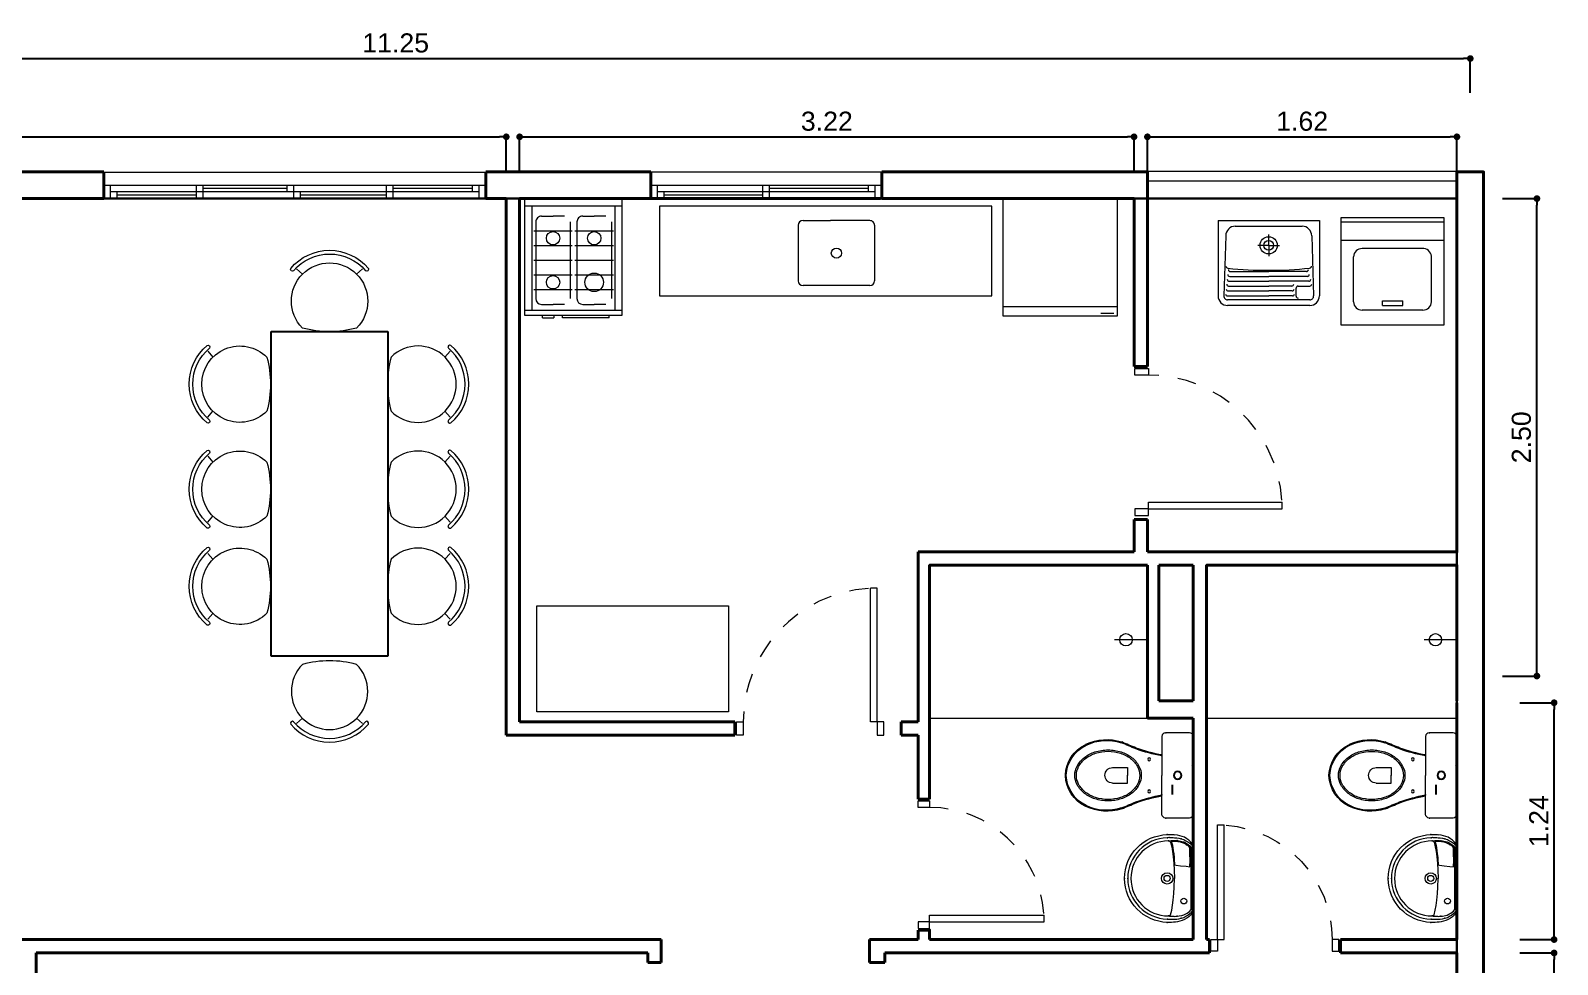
# Model space of a CAD drawing. Header units: millimetres. Extents: x 173 to 410, y -14 to 183.
# Drawn here: x 203.89 to 211.88, y 85.36 to 90.25 of the extents above; entities that cross this region are included whole.
import ezdxf

# ---------------------------------------------------------------- set-up
doc = ezdxf.new("R2010")
doc.units = ezdxf.units.MM
doc.linetypes.add('HIDDEN', pattern=[0.05, 0.025, -0.025])
doc.layers.get('0').update_dxf_attribs({"color": 4})
doc.layers.add('ar-mobiliario', color=7, linetype='Continuous')
doc.layers.add('ar-sanitarios-louças', color=7, linetype='Continuous')
for name, color, linetype, lineweight in [('ARQ Alvenaria', 201, 'Continuous', 40), ('ARQ Anotações', 2, 'Continuous', 5), ('ARQ Caixilharia', 140, 'Continuous', 9), ('ARQ Equipamento', 4, 'Continuous', 18), ('ARQ Projeções', 144, 'HIDDEN', 5), ('ARQ Visto', 152, 'Continuous', 13)]:
    doc.layers.add(name, color=color, linetype=linetype, lineweight=lineweight)
doc.layers.add('ARQ Áreas', color=7, linetype='Continuous', lineweight=30, true_color=0x0ce956, plot=False)
doc.styles.get("Standard").update_dxf_attribs({"font": 'arial.ttf'})
doc.dimstyles.new('Executivo 1-50', dxfattribs={"dimtxt": 0.1, "dimasz": 0.035, "dimexe": 0, "dimexo": 0.0625, "dimgap": 0.03, "dimtad": 1, "dimzin": 0, "dimdsep": 46, "dimtxsty": 'Standard', "dimblk": 'DOT', "dimcen": 0.09, "dimclrd": 8, "dimclre": 8, "dimadec": 0, "dimazin": 0, "dimtfac": 1, "dimtix": 1, "dimtmove": 2, "dimatfit": 3, "dimldrblk": 'DOT', "dimfxl": 0.18, "dimfxlon": 1, "dimtolj": 1, "dimtzin": 0, "dimarcsym": 0})

# ---------------------------------------------------------------- blocks, each defined once
blk = doc.blocks.new('PSR_Tanque 25L', base_point=(23.0058, 28.0131))
at = {"layer": 'ar-sanitarios-louças', "color": 8, "linetype": 'Continuous', "lineweight": 13, "true_color": 0x747474}
for p, q in [((22.871, 28.4079), (23.401, 28.4079)), ((22.871, 28.4079), (22.871, 28.0129)), ((22.961, 28.3779), (23.311, 28.3779)), ((23.1942, 28.4079), (23.2477, 28.4079)), ((23.401, 28.4079), (23.401, 28.0129)), ((22.911, 28.3279), (22.901, 28.0129)), ((23.1358, 28.2779), (23.1358, 28.3341)), ((23.361, 28.3279), (23.371, 28.0129)), ((23.1358, 28.2779), (23.0796, 28.2779)), ((23.1358, 28.2779), (23.192, 28.2779)), ((23.1358, 28.2779), (23.1358, 28.2217)), ((22.9351, 28.1409), (23.1358, 28.1409)), ((23.3334, 28.1409), (23.1358, 28.1409)), ((22.9261, 28.0644), (23.1358, 28.0644)), ((22.9289, 28.0899), (23.1358, 28.0899)), ((22.9316, 28.1154), (23.1358, 28.1154)), ((23.3385, 28.1154), (23.1358, 28.1154)), ((23.3458, 28.0899), (23.1358, 28.0899)), ((23.2568, 28.0644), (23.1358, 28.0644)), ((23.2795, 28.0115), (23.2795, 28.0544)), ((23.2895, 28.0644), (23.3513, 28.0644)), ((22.9206, 28.0134), (23.1358, 28.0134)), ((23.351, 27.9929), (22.921, 27.9929)), ((22.9234, 28.0389), (23.1358, 28.0389)), ((23.2585, 28.0389), (23.1358, 28.0389)), ((23.2602, 28.0134), (23.1358, 28.0134)), ((23.351, 27.9629), (22.921, 27.9629))]:
    blk.add_line(p, q, dxfattribs=at)
for radius in [0.0452, 0.025]:
    blk.add_circle((23.1358, 28.2779), radius, dxfattribs=at)
for centre, radius, start, end in [((22.961, 28.3279), 0.05, 90, 180.00001), ((23.311, 28.3279), 0.05, 0, 90), ((22.9218, 28.1692), 0.01, 180.00001, 270), ((23.0945, 29.4021), 1.2549, 262.08706, 271.89098), ((22.9351, 28.1509), 0.01, 180.00001, 270), ((23.1774, 29.4021), 1.2549, 268.10902, 277.91294), ((23.3334, 28.1509), 0.01, 270, 0), ((23.3501, 28.1692), 0.01, 270, 0), ((22.9261, 28.0744), 0.01, 180.00001, 270), ((22.9289, 28.0999), 0.01, 180.00001, 270), ((22.9316, 28.1254), 0.01, 180.00001, 270), ((23.2568, 28.0744), 0.01, 270, 0), ((23.2895, 28.0544), 0.01, 90, 180.00001), ((23.3385, 28.1254), 0.01, 270, 0), ((23.3458, 28.0999), 0.01, 270, 0), ((23.3513, 28.0744), 0.01, 270, 0), ((22.921, 28.0129), 0.05, 180.00001, 270), ((22.921, 28.0129), 0.02, 178.67178, 270), ((22.9206, 28.0229), 0.01, 180.00001, 270), ((22.9234, 28.0489), 0.01, 180.00001, 270), ((23.2585, 28.0489), 0.01, 270, 0), ((23.2602, 28.0229), 0.01, 270, 0), ((23.2895, 28.0115), 0.01, 180.00001, 270), ((23.351, 28.0129), 0.05, 270, 0), ((23.351, 28.0124), 0.02, 270, 1.32823)]:
    blk.add_arc(centre, radius, start, end, dxfattribs=at)
blk = doc.blocks.new('_DOT')
at = {"color": 0, "linetype": 'ByBlock', "lineweight": -2}
blk.add_line((-0.5, 0), (-1, 0), dxfattribs=at)
at = {"color": 0, "linetype": 'ByBlock', "const_width": 0.5}
blk.add_lwpolyline([(-0.25, 0, 1), (0.25, 0, 1)], format="xyb", close=True, dxfattribs=at)
blk = doc.blocks.new('*D2293')
at = {"layer": 'ARQ Anotações', "color": 8, "lineweight": -2, "transparency": 16777216}
for p, q in [((200.1754, 89.9222), (200.1754, 90.1022)), ((200.2104, 90.1022), (211.3904, 90.1022)), ((211.4254, 89.9222), (211.4254, 90.1022))]:
    blk.add_line(p, q, dxfattribs=at)
at = {"layer": 'Defpoints', "color": 0, "transparency": 16777216}
for p in [(211.4254, 90.1022), (200.1754, 89.2076), (211.4254, 89.2076)]:
    blk.add_point(p, dxfattribs=at)
at = {"layer": 'ARQ Anotações', "color": 8, "lineweight": -2, "transparency": 16777216, "xscale": 0.035, "yscale": 0.035, "zscale": 0.035, "rotation": 180}
blk.add_blockref('_DOT', (200.1754, 90.1022), dxfattribs=at)
at = {"layer": 'ARQ Anotações', "color": 8, "lineweight": -2, "transparency": 16777216, "xscale": 0.035, "yscale": 0.035, "zscale": 0.035}
blk.add_blockref('_DOT', (211.4254, 90.1022), dxfattribs=at)
at = {"layer": 'ARQ Anotações', "color": 0, "transparency": 16777216, "insert": (205.8004, 90.1832), "char_height": 0.1, "attachment_point": 5}
blk.add_mtext('\\A1;11.25', dxfattribs=at)
blk = doc.blocks.new('*D2297')
at = {"layer": 'ARQ Anotações', "color": 8, "lineweight": -2, "transparency": 16777216}
for p, q in [((211.6842, 85.4188), (211.8642, 85.4188)), ((211.8642, 82.5838), (211.8642, 85.3838)), ((211.6842, 82.5488), (211.8642, 82.5488))]:
    blk.add_line(p, q, dxfattribs=at)
at = {"layer": 'Defpoints', "color": 0, "transparency": 16777216}
for p in [(211.3554, 85.4188), (211.8642, 85.4188), (211.3554, 82.5488)]:
    blk.add_point(p, dxfattribs=at)
at = {"layer": 'ARQ Anotações', "color": 8, "lineweight": -2, "transparency": 16777216, "xscale": 0.035, "yscale": 0.035, "zscale": 0.035}
for p, rotation in [((211.8642, 85.4188), 90), ((211.8642, 82.5488), 270)]:
    blk.add_blockref('_DOT', p, dxfattribs=dict(at, rotation=rotation))
at = {"layer": 'ARQ Anotações', "color": 0, "transparency": 16777216, "insert": (211.7832, 83.9838), "char_height": 0.1, "attachment_point": 5, "rotation": 90}
blk.add_mtext('\\A1;2.87', dxfattribs=at)
blk = doc.blocks.new('*D2298')
at = {"layer": 'ARQ Anotações', "color": 8, "lineweight": -2, "transparency": 16777216}
for p, q in [((211.6842, 86.7288), (211.8642, 86.7288)), ((211.8642, 85.5238), (211.8642, 86.6938)), ((211.6842, 85.4888), (211.8642, 85.4888))]:
    blk.add_line(p, q, dxfattribs=at)
at = {"layer": 'Defpoints', "color": 0, "transparency": 16777216}
for p in [(211.3554, 86.7288), (211.8642, 86.7288), (211.3554, 85.4888)]:
    blk.add_point(p, dxfattribs=at)
at = {"layer": 'ARQ Anotações', "color": 8, "lineweight": -2, "transparency": 16777216, "xscale": 0.035, "yscale": 0.035, "zscale": 0.035}
for p, rotation in [((211.8642, 86.7288), 90), ((211.8642, 85.4888), 270)]:
    blk.add_blockref('_DOT', p, dxfattribs=dict(at, rotation=rotation))
at = {"layer": 'ARQ Anotações', "color": 0, "transparency": 16777216, "insert": (211.784, 86.1088), "char_height": 0.1, "attachment_point": 5, "rotation": 90}
blk.add_mtext('\\A1;1.24', dxfattribs=at)
blk = doc.blocks.new('*D2299')
at = {"layer": 'ARQ Anotações', "color": 8, "lineweight": -2, "transparency": 16777216}
for p, q in [((211.5942, 89.3688), (211.7742, 89.3688)), ((211.7742, 86.9038), (211.7742, 89.3338)), ((211.5942, 86.8688), (211.7742, 86.8688))]:
    blk.add_line(p, q, dxfattribs=at)
at = {"layer": 'Defpoints', "color": 0, "transparency": 16777216}
for p in [(211.3554, 89.3688), (211.7742, 89.3688), (211.3554, 86.8688)]:
    blk.add_point(p, dxfattribs=at)
at = {"layer": 'ARQ Anotações', "color": 8, "lineweight": -2, "transparency": 16777216, "xscale": 0.035, "yscale": 0.035, "zscale": 0.035}
for p, rotation in [((211.7742, 89.3688), 90), ((211.7742, 86.8688), 270)]:
    blk.add_blockref('_DOT', p, dxfattribs=dict(at, rotation=rotation))
at = {"layer": 'ARQ Anotações', "color": 0, "transparency": 16777216, "insert": (211.6932, 88.1188), "char_height": 0.1, "attachment_point": 5, "rotation": 90}
blk.add_mtext('\\A1;2.50', dxfattribs=at)
blk = doc.blocks.new('*D2302')
at = {"layer": 'ARQ Anotações', "color": 8, "lineweight": -2, "transparency": 16777216}
for p, q in [((200.2454, 89.5123), (200.2454, 89.6923)), ((200.2804, 89.6923), (206.3442, 89.6923)), ((206.3792, 89.5123), (206.3792, 89.6923))]:
    blk.add_line(p, q, dxfattribs=at)
at = {"layer": 'Defpoints', "color": 0, "transparency": 16777216}
for p in [(206.3792, 89.6923), (200.2454, 89.3688), (206.3792, 89.3688)]:
    blk.add_point(p, dxfattribs=at)
at = {"layer": 'ARQ Anotações', "color": 8, "lineweight": -2, "transparency": 16777216, "xscale": 0.035, "yscale": 0.035, "zscale": 0.035, "rotation": 180}
blk.add_blockref('_DOT', (200.2454, 89.6923), dxfattribs=at)
at = {"layer": 'ARQ Anotações', "color": 8, "lineweight": -2, "transparency": 16777216, "xscale": 0.035, "yscale": 0.035, "zscale": 0.035}
blk.add_blockref('_DOT', (206.3792, 89.6923), dxfattribs=at)
at = {"layer": 'ARQ Anotações', "color": 0, "transparency": 16777216, "insert": (203.3123, 89.7734), "char_height": 0.1, "attachment_point": 5}
blk.add_mtext('\\A1;6.13', dxfattribs=at)
blk = doc.blocks.new('*D2303')
at = {"layer": 'ARQ Anotações', "color": 8, "lineweight": -2, "transparency": 16777216}
for p, q in [((206.4492, 89.5123), (206.4492, 89.6923)), ((206.4842, 89.6923), (209.6304, 89.6923)), ((209.6654, 89.5123), (209.6654, 89.6923))]:
    blk.add_line(p, q, dxfattribs=at)
at = {"layer": 'Defpoints', "color": 0, "transparency": 16777216}
for p in [(209.6654, 89.6923), (206.4492, 89.3688), (209.6654, 89.3688)]:
    blk.add_point(p, dxfattribs=at)
at = {"layer": 'ARQ Anotações', "color": 8, "lineweight": -2, "transparency": 16777216, "xscale": 0.035, "yscale": 0.035, "zscale": 0.035, "rotation": 180}
blk.add_blockref('_DOT', (206.4492, 89.6923), dxfattribs=at)
at = {"layer": 'ARQ Anotações', "color": 8, "lineweight": -2, "transparency": 16777216, "xscale": 0.035, "yscale": 0.035, "zscale": 0.035}
blk.add_blockref('_DOT', (209.6654, 89.6923), dxfattribs=at)
at = {"layer": 'ARQ Anotações', "color": 0, "transparency": 16777216, "insert": (208.0573, 89.7734), "char_height": 0.1, "attachment_point": 5}
blk.add_mtext('\\A1;3.22', dxfattribs=at)
blk = doc.blocks.new('*D2304')
at = {"layer": 'ARQ Anotações', "color": 8, "lineweight": -2, "transparency": 16777216}
for p, q in [((209.7354, 89.5123), (209.7354, 89.6923)), ((209.7704, 89.6923), (211.3204, 89.6923)), ((211.3554, 89.5123), (211.3554, 89.6923))]:
    blk.add_line(p, q, dxfattribs=at)
at = {"layer": 'Defpoints', "color": 0, "transparency": 16777216}
for p in [(211.3554, 89.6923), (209.7354, 89.3688), (211.3554, 89.3688)]:
    blk.add_point(p, dxfattribs=at)
at = {"layer": 'ARQ Anotações', "color": 8, "lineweight": -2, "transparency": 16777216, "xscale": 0.035, "yscale": 0.035, "zscale": 0.035, "rotation": 180}
blk.add_blockref('_DOT', (209.7354, 89.6923), dxfattribs=at)
at = {"layer": 'ARQ Anotações', "color": 8, "lineweight": -2, "transparency": 16777216, "xscale": 0.035, "yscale": 0.035, "zscale": 0.035}
blk.add_blockref('_DOT', (211.3554, 89.6923), dxfattribs=at)
at = {"layer": 'ARQ Anotações', "color": 0, "transparency": 16777216, "insert": (210.5454, 89.7734), "char_height": 0.1, "attachment_point": 5}
blk.add_mtext('\\A1;1.62', dxfattribs=at)
blk = doc.blocks.new('Janela de correr')
for p, q in [((0.605, 0), (-0.605, 0)), ((-0.605, 0), (-0.605, -0.07)), ((-0.57, -0.07), (-0.57, 0)), ((-0.535, -0.035), (-0.535, 0)), ((-0.0175, -0.07), (-0.0175, 0)), ((0.0175, -0.07), (0.0175, 0)), ((0.57, -0.07), (0.57, 0)), ((0.605, -0.07), (0.605, 0)), ((-0.605, -0.07), (0.605, -0.07)), ((-0.57, -0.035), (0.57, -0.035)), ((-0.535, -0.0175), (-0.0175, -0.0175)), ((0.0175, -0.0525), (0.535, -0.0525)), ((0.535, -0.07), (0.535, -0.035))]:
    blk.add_line(p, q)
blk = doc.blocks.new('PSR_cuba cozinha', base_point=(23.0058, 28.0131))
at = {"layer": 'ar-sanitarios-louças', "color": 8, "linetype": 'Continuous', "lineweight": 13, "true_color": 0x747474}
for p, q in [((23.0848, 28.5437), (23.0848, 28.3372)), ((23.1098, 28.5687), (23.4098, 28.5687)), ((23.4348, 28.5437), (23.4348, 28.1937)), ((23.0848, 28.1937), (23.0848, 28.3372)), ((23.1098, 28.1687), (23.4098, 28.1687))]:
    blk.add_line(p, q, dxfattribs=at)
blk.add_circle((23.2598, 28.3687), 0.0269, dxfattribs=at)
for centre, start, end in [((23.1098, 28.5437), 90, 180.00001), ((23.4098, 28.5437), 0, 90), ((23.1098, 28.1937), 180.00001, 270), ((23.4098, 28.1937), 270, 0)]:
    blk.add_arc(centre, 0.025, start, end, dxfattribs=at)
blk = doc.blocks.new('PSR_Fridge 1Door', base_point=(23.0058, 28.0131))
at = {"layer": 'ar-mobiliario', "color": 8, "linetype": 'Continuous', "lineweight": 13, "true_color": 0x747474}
for p, q in [((23.0058, 28.6608), (23.0058, 28.0131)), ((23.0058, 28.6608), (23.717, 28.6608)), ((23.717, 28.0131), (23.717, 28.6608)), ((23.0058, 28.0639), (23.717, 28.0639)), ((23.0058, 28.0131), (23.717, 28.0131)), ((23.6123, 28.028), (23.6933, 28.028))]:
    blk.add_line(p, q, dxfattribs=at)
blk = doc.blocks.new('PSR_Fogão4 bocas', base_point=(23.0058, 28.0131))
at = {"layer": 'ar-mobiliario', "color": 8, "linetype": 'Continuous', "lineweight": 13, "true_color": 0x747474}
for p, q in [((23.0058, 28.6227), (23.5158, 28.6227)), ((23.0058, 28.6227), (23.0058, 28.0131)), ((23.5158, 28.0131), (23.5158, 28.6227)), ((23.0058, 28.5846), (23.5158, 28.5846)), ((23.0429, 28.5846), (23.0429, 28.0385)), ((23.4787, 28.5846), (23.4787, 28.0385)), ((23.0539, 28.4537), (23.2547, 28.4537)), ((23.0643, 28.5007), (23.0643, 28.0989)), ((23.0943, 28.5307), (23.1545, 28.5307)), ((23.2147, 28.5307), (23.1545, 28.5307)), ((23.2447, 28.5007), (23.2447, 28.0989)), ((23.2692, 28.4537), (23.4701, 28.4537)), ((23.2797, 28.5007), (23.2797, 28.0989)), ((23.3097, 28.5307), (23.3699, 28.5307)), ((23.4301, 28.5307), (23.3699, 28.5307)), ((23.4601, 28.5007), (23.4601, 28.0989)), ((23.0539, 28.3768), (23.2547, 28.3768)), ((23.2692, 28.3768), (23.4701, 28.3768)), ((23.0539, 28.2998), (23.2547, 28.2998)), ((23.2692, 28.2998), (23.4701, 28.2998)), ((23.0539, 28.2228), (23.2547, 28.2228)), ((23.2692, 28.2228), (23.4701, 28.2228)), ((23.0539, 28.1459), (23.2547, 28.1459)), ((23.2692, 28.1459), (23.4701, 28.1459)), ((23.0943, 28.0689), (23.1545, 28.0689)), ((23.2147, 28.0689), (23.1545, 28.0689)), ((23.3097, 28.0689), (23.3699, 28.0689)), ((23.4301, 28.0689), (23.3699, 28.0689)), ((23.0058, 28.0385), (23.5158, 28.0385)), ((23.0058, 28.0131), (23.5158, 28.0131)), ((23.0992, 27.9977), (23.0992, 28.0131)), ((23.0992, 27.9977), (23.1591, 27.9977)), ((23.1591, 28.0131), (23.1591, 27.9977)), ((23.2037, 27.9977), (23.2037, 28.0131)), ((23.4488, 27.9977), (23.2037, 27.9977)), ((23.4488, 27.9977), (23.4488, 28.0131))]:
    blk.add_line(p, q, dxfattribs=at)
for centre, radius in [((23.1545, 28.4153), 0.035), ((23.3699, 28.4152), 0.035), ((23.1545, 28.1844), 0.035), ((23.3699, 28.1843), 0.0487)]:
    blk.add_circle(centre, radius, dxfattribs=at)
for centre, start, end in [((23.0943, 28.5007), 90, 180.00001), ((23.3097, 28.5007), 90, 180.00001), ((23.0943, 28.0989), 180.00001, 270), ((23.3097, 28.0989), 180.00001, 270)]:
    blk.add_arc(centre, 0.03, start, end, dxfattribs=at)
blk = doc.blocks.new('CP929_2')
at = {"layer": 'ARQ Equipamento', "lineweight": 13}
for p, q in [((-0.2223, -0.0272), (-0.2237, -0.035)), ((-0.2237, -0.035), (-0.2237, -0.1589)), ((-0.218, -0.0207), (-0.2223, -0.0272)), ((-0.2115, -0.0164), (-0.218, -0.0207)), ((-0.2037, -0.015), (-0.2115, -0.0164)), ((-0.2037, -0.015), (0.2037, -0.015)), ((0.2037, -0.015), (0.2115, -0.0164)), ((0.2115, -0.0164), (0.2173, -0.0207)), ((0.2173, -0.0207), (0.2216, -0.0272)), ((0.2216, -0.0272), (0.223, -0.035)), ((0.223, -0.035), (0.223, -0.1589)), ((-0.2237, -0.1589), (-0.2223, -0.1668)), ((0.223, -0.1589), (0.2216, -0.1668)), ((-0.2223, -0.1668), (-0.218, -0.1732)), ((-0.218, -0.1732), (-0.2115, -0.1775)), ((-0.2115, -0.1775), (-0.2037, -0.1789)), ((-0.2037, -0.1789), (-0.0004, -0.1789)), ((-0.1027, -0.1796), (-0.1025, -0.1789)), ((0.2037, -0.1789), (-0.0004, -0.1789)), ((0.102, -0.1796), (0.1018, -0.1789)), ((0.2115, -0.1775), (0.2037, -0.1789)), ((0.2173, -0.1732), (0.2115, -0.1775)), ((0.2216, -0.1668), (0.2173, -0.1732)), ((-0.0404, -0.4373), (-0.0404, -0.36)), ((-0.0404, -0.36), (0.0004, -0.36)), ((0.0404, -0.36), (-0.0004, -0.36)), ((0.0404, -0.4373), (0.0404, -0.36))]:
    blk.add_line(p, q, dxfattribs=at)
for centre, radius in [((-0.0004, -0.097), 0.0216), ((-0.0004, -0.097), 0.018), ((-0.0841, -0.2459), 0.00752), ((0.0841, -0.2459), 0.00752)]:
    blk.add_circle(centre, radius, dxfattribs=at)
for centre, radius, start, end in [((-0.8588, -0.0485), 0.7626, 339.69088, 350.16298), ((-0.8588, -0.0485), 0.7673, 339.69088, 350.16298), ((0.858, -0.0485), 0.7673, 189.83702, 200.30912), ((0.858, -0.0485), 0.7626, 189.83702, 200.30912), ((-26.813, 10.7236), 28.863, 337.3538, 337.51832), ((-25.3749, 10.1249), 27.3099, 337.35144, 337.52574), ((0.018, -0.4244), 0.142, 118.37615, 142.51776), ((0.0176, -0.4251), 0.1345, 118.37615, 142.51776), ((-0.0004, -0.3904), 0.1034, 90, 118.37615), ((-0.0004, -0.3918), 0.0966, 90, 118.37615), ((-0.0004, -0.3904), 0.1034, 61.62385, 90), ((-0.0004, -0.3918), 0.0966, 61.62385, 90), ((-0.0184, -0.4251), 0.1345, 37.48224, 61.62385), ((-0.0187, -0.4244), 0.142, 37.48224, 61.62385), ((25.3742, 10.1249), 27.3099, 202.47426, 202.64856), ((26.8123, 10.7236), 28.863, 202.48168, 202.6462), ((0.0671, -0.4681), 0.2549, 162.09039, 205.44583), ((0.0634, -0.4684), 0.2467, 161.86702, 205.76246), ((0.0924, -0.461), 0.2261, 162.37842, 180), ((0.0905, -0.461), 0.2169, 162.37842, 180), ((0.0469, -0.4465), 0.1784, 142.51776, 162.37842), ((0.0459, -0.4468), 0.1702, 142.51776, 162.37842), ((-0.0466, -0.4468), 0.1702, 17.62158, 37.48224), ((-0.0476, -0.4465), 0.1784, 17.62158, 37.48224), ((-0.0912, -0.461), 0.2169, 360, 17.62158), ((-0.0931, -0.461), 0.2261, 0, 17.62158), ((-0.0641, -0.4684), 0.2467, 334.23754, 18.13298), ((-0.0678, -0.4681), 0.2549, 334.55417, 17.90961), ((0.0924, -0.461), 0.2261, 180, 197.62158), ((0.0905, -0.461), 0.2169, 180, 197.62158), ((0, -0.4373), 0.0404, 180, 0), ((-0.0912, -0.461), 0.2169, 342.37842, 0), ((-0.0931, -0.461), 0.2261, 342.37842, 360), ((0.0469, -0.4754), 0.1784, 197.62158, 217.48224), ((0.0459, -0.4751), 0.1702, 197.62158, 217.48224), ((-0.0466, -0.4751), 0.1702, 322.51776, 342.37842), ((-0.0476, -0.4754), 0.1784, 322.51776, 342.37842), ((0.0079, -0.4951), 0.1898, 205.76246, 267.20811), ((0.0079, -0.4951), 0.1851, 205.76246, 267.20811), ((0.018, -0.4976), 0.142, 217.48224, 241.62385), ((0.0176, -0.4968), 0.1345, 217.48224, 241.62385), ((-0.0004, -0.5315), 0.1034, 241.62385, 270), ((-0.0004, -0.5301), 0.0966, 241.62385, 270), ((-0.0004, -0.5301), 0.0966, 270, 298.37615), ((-0.0004, -0.5315), 0.1034, 270, 298.37615), ((-0.0087, -0.4951), 0.1851, 272.79189, 334.23754), ((-0.0087, -0.4951), 0.1898, 272.79189, 334.23754), ((-0.0184, -0.4968), 0.1345, 298.37615, 322.51776), ((-0.0187, -0.4976), 0.142, 298.37615, 322.51776)]:
    blk.add_arc(centre, radius, start, end, dxfattribs=at)
for p in [(-0.2037, -0.015), (0.2037, -0.015), (-0.2237, -0.1589), (0.223, -0.1589), (-0.1027, -0.1796), (0.102, -0.1796)]:
    blk.add_point(p, dxfattribs=at)
blk = doc.blocks.new('L915')
at = {"layer": 'ARQ Equipamento', "lineweight": 13}
for p, q in [((-0.1723, 0), (-0.181, -0.0056)), ((-0.1723, 0), (0.1723, 0)), ((0.1723, 0), (0.181, -0.0056)), ((-0.2239, -0.0699), (-0.2266, -0.0827)), ((-0.2203, -0.0577), (-0.2239, -0.0699)), ((-0.2155, -0.0464), (-0.2203, -0.0577)), ((-0.2079, -0.0338), (-0.2155, -0.0464)), ((-0.213, -0.0869), (-0.2107, -0.0749)), ((-0.2107, -0.0749), (-0.2081, -0.064)), ((-0.2081, -0.064), (-0.2039, -0.0501)), ((-0.2004, -0.0231), (-0.2079, -0.0338)), ((-0.2039, -0.0501), (-0.1978, -0.0382)), ((-0.1905, -0.0128), (-0.2004, -0.0231)), ((-0.1979, -0.0843), (-0.1966, -0.0746)), ((-0.1978, -0.0382), (-0.1922, -0.0287)), ((-0.1966, -0.0746), (-0.1943, -0.0606)), ((-0.1943, -0.0606), (-0.1914, -0.0502)), ((-0.1922, -0.0287), (-0.1846, -0.0182)), ((-0.1901, -0.0675), (-0.192, -0.08)), ((-0.1914, -0.0502), (-0.1875, -0.042)), ((-0.181, -0.0056), (-0.1905, -0.0128)), ((-0.1869, -0.0562), (-0.1901, -0.0675)), ((-0.1875, -0.042), (-0.1819, -0.0323)), ((-0.1822, -0.0458), (-0.1869, -0.0562)), ((-0.1846, -0.0182), (-0.1767, -0.0094)), ((-0.1766, -0.0361), (-0.1822, -0.0458)), ((-0.1819, -0.0323), (-0.1766, -0.0245)), ((-0.1767, -0.0094), (-0.1694, -0.0038)), ((-0.1766, -0.0245), (-0.1706, -0.0173)), ((-0.1703, -0.0257), (-0.1766, -0.0361)), ((-0.1706, -0.0173), (-0.164, -0.0134)), ((-0.1627, -0.0176), (-0.1703, -0.0257)), ((-0.1694, -0.0038), (0.1694, -0.0038)), ((-0.164, -0.0134), (0.164, -0.0134)), ((-0.1266, -0.0172), (-0.1627, -0.0176)), ((-0.0955, -0.0169), (-0.1266, -0.0172)), ((-0.0613, -0.0172), (-0.0955, -0.0169)), ((-0.0688, -0.0904), (-0.0663, -0.0668)), ((-0.0663, -0.0668), (-0.0635, -0.0367)), ((-0.0635, -0.0367), (-0.0613, -0.0172)), ((0.1706, -0.0173), (0.164, -0.0134)), ((0.1767, -0.0094), (0.1694, -0.0038)), ((0.1766, -0.0245), (0.1706, -0.0173)), ((0.1819, -0.0323), (0.1766, -0.0245)), ((0.1836, -0.018), (0.1767, -0.0094)), ((0.181, -0.0056), (0.1905, -0.0128)), ((0.1875, -0.042), (0.1819, -0.0323)), ((0.1922, -0.0287), (0.1836, -0.018)), ((0.1914, -0.0502), (0.1875, -0.042)), ((0.1905, -0.0128), (0.2004, -0.0231)), ((0.1943, -0.0606), (0.1914, -0.0502)), ((0.1978, -0.0382), (0.1922, -0.0287)), ((0.1966, -0.0746), (0.1943, -0.0606)), ((0.1979, -0.0843), (0.1966, -0.0746)), ((0.2039, -0.0501), (0.1978, -0.0382)), ((0.2004, -0.0231), (0.2079, -0.0338)), ((0.2081, -0.064), (0.2039, -0.0501)), ((0.2079, -0.0338), (0.2155, -0.0464)), ((0.2107, -0.0749), (0.2081, -0.064)), ((0.213, -0.0869), (0.2107, -0.0749)), ((0.2155, -0.0464), (0.2203, -0.0577)), ((0.2203, -0.0577), (0.2239, -0.0699)), ((0.2239, -0.0699), (0.2266, -0.0827)), ((-0.23, -0.1144), (-0.2294, -0.1036)), ((-0.23, -0.1252), (-0.23, -0.1144)), ((-0.23, -0.136), (-0.23, -0.1252)), ((-0.2282, -0.1588), (-0.23, -0.136)), ((-0.2294, -0.1036), (-0.2287, -0.0979)), ((-0.2266, -0.0827), (-0.2287, -0.0979)), ((-0.224, -0.181), (-0.2282, -0.1588)), ((-0.214, -0.1138), (-0.2139, -0.1052)), ((-0.2139, -0.1214), (-0.214, -0.1138)), ((-0.2139, -0.1052), (-0.2135, -0.0978)), ((-0.2138, -0.1252), (-0.2139, -0.1214)), ((-0.2138, -0.1252), (-0.2138, -0.1282)), ((-0.2138, -0.1282), (-0.2132, -0.1354)), ((-0.2135, -0.0978), (-0.213, -0.0869)), ((-0.2132, -0.1354), (-0.2114, -0.157)), ((-0.2114, -0.157), (-0.2078, -0.1774)), ((-0.1985, -0.0974), (-0.1982, -0.0915)), ((-0.1982, -0.1024), (-0.1985, -0.0974)), ((-0.1982, -0.0915), (-0.1979, -0.0843)), ((-0.1982, -0.1078), (-0.1982, -0.1024)), ((-0.1982, -0.1132), (-0.1982, -0.1078)), ((-0.1976, -0.1192), (-0.1982, -0.1132)), ((-0.197, -0.1246), (-0.1976, -0.1192)), ((-0.1964, -0.13), (-0.197, -0.1246)), ((-0.195, -0.1249), (-0.1964, -0.13)), ((-0.1933, -0.122), (-0.195, -0.1249)), ((-0.1932, -0.0926), (-0.1941, -0.1051)), ((-0.1941, -0.1051), (-0.1935, -0.1161)), ((-0.1935, -0.1161), (-0.1844, -0.1123)), ((-0.1897, -0.1184), (-0.1933, -0.122)), ((-0.192, -0.08), (-0.1932, -0.0926)), ((-0.1897, -0.1184), (-0.166, -0.113)), ((-0.1844, -0.1123), (-0.1734, -0.1092)), ((-0.1734, -0.1092), (-0.1609, -0.1073)), ((-0.166, -0.113), (-0.1407, -0.1087)), ((-0.1609, -0.1073), (-0.1445, -0.1048)), ((-0.1445, -0.1048), (-0.1282, -0.1026)), ((-0.1407, -0.1087), (-0.1142, -0.1053)), ((-0.1282, -0.1026), (-0.11, -0.1007)), ((-0.1142, -0.1053), (-0.0784, -0.1016)), ((-0.11, -0.1007), (-0.0946, -0.0992)), ((-0.0946, -0.0992), (-0.0779, -0.0985)), ((-0.0784, -0.1016), (-0.045, -0.1003)), ((-0.0779, -0.0985), (-0.071, -0.0976)), ((-0.071, -0.0976), (-0.0688, -0.0904)), ((-0.045, -0.1003), (0, -0.0979)), ((0.045, -0.1003), (0, -0.0979)), ((0.0784, -0.1016), (0.045, -0.1003)), ((0.1142, -0.1053), (0.0784, -0.1016)), ((0.1407, -0.1087), (0.1142, -0.1053)), ((0.166, -0.113), (0.1407, -0.1087)), ((0.1897, -0.1184), (0.166, -0.113)), ((0.1897, -0.1184), (0.1933, -0.122)), ((0.1933, -0.122), (0.195, -0.1249)), ((0.195, -0.1249), (0.1964, -0.13)), ((0.1964, -0.13), (0.197, -0.1246)), ((0.197, -0.1246), (0.1976, -0.1192)), ((0.1976, -0.1192), (0.1982, -0.1132)), ((0.1982, -0.0915), (0.1979, -0.0843)), ((0.1985, -0.0974), (0.1982, -0.0915)), ((0.1982, -0.1024), (0.1985, -0.0974)), ((0.1982, -0.1078), (0.1982, -0.1024)), ((0.1982, -0.1132), (0.1982, -0.1078)), ((0.2078, -0.1774), (0.2114, -0.157)), ((0.2114, -0.157), (0.2132, -0.1354)), ((0.2135, -0.0978), (0.213, -0.0869)), ((0.2132, -0.1354), (0.2138, -0.1282)), ((0.2139, -0.1052), (0.2135, -0.0978)), ((0.2138, -0.1252), (0.2139, -0.1214)), ((0.2138, -0.1282), (0.2138, -0.1252)), ((0.214, -0.1138), (0.2139, -0.1052)), ((0.2139, -0.1214), (0.214, -0.1138)), ((0.2282, -0.1588), (0.224, -0.181)), ((0.2266, -0.0827), (0.2282, -0.0934)), ((0.2282, -0.0934), (0.2294, -0.1036)), ((0.23, -0.136), (0.2282, -0.1588)), ((0.2294, -0.1036), (0.23, -0.1144)), ((0.23, -0.1144), (0.23, -0.1252)), ((0.23, -0.1252), (0.23, -0.136)), ((-0.218, -0.2027), (-0.224, -0.181)), ((-0.2102, -0.2231), (-0.218, -0.2027)), ((-0.2, -0.2429), (-0.2102, -0.2231)), ((-0.2078, -0.1774), (-0.2018, -0.1973)), ((-0.2018, -0.1973), (-0.1946, -0.2165)), ((-0.1946, -0.2165), (-0.1856, -0.2345)), ((-0.1856, -0.2345), (-0.1748, -0.2519)), ((0.1748, -0.2519), (0.1856, -0.2345)), ((0.1856, -0.2345), (0.1946, -0.2165)), ((0.1946, -0.2165), (0.2018, -0.1973)), ((0.2102, -0.2231), (0.2, -0.2429)), ((0.2018, -0.1973), (0.2078, -0.1774)), ((0.218, -0.2027), (0.2102, -0.2231)), ((0.224, -0.181), (0.218, -0.2027)), ((-0.1886, -0.2615), (-0.2, -0.2429)), ((-0.1754, -0.2783), (-0.1886, -0.2615)), ((-0.1603, -0.2945), (-0.1754, -0.2783)), ((-0.1748, -0.2519), (-0.1621, -0.2675)), ((-0.1621, -0.2675), (-0.1483, -0.2825)), ((-0.1441, -0.309), (-0.1603, -0.2945)), ((-0.1483, -0.2825), (-0.1333, -0.2957)), ((-0.1267, -0.3216), (-0.1441, -0.309)), ((-0.1333, -0.2957), (-0.1171, -0.3078)), ((-0.1171, -0.3078), (-0.0997, -0.318)), ((-0.0997, -0.318), (-0.0817, -0.327)), ((0.0817, -0.327), (0.0997, -0.318)), ((0.0997, -0.318), (0.1171, -0.3078)), ((0.1171, -0.3078), (0.1333, -0.2957)), ((0.1441, -0.309), (0.1267, -0.3216)), ((0.1333, -0.2957), (0.1483, -0.2825)), ((0.1603, -0.2945), (0.1441, -0.309)), ((0.1483, -0.2825), (0.1621, -0.2675)), ((0.1754, -0.2783), (0.1603, -0.2945)), ((0.1621, -0.2675), (0.1748, -0.2519)), ((0.1886, -0.2615), (0.1754, -0.2783)), ((0.2, -0.2429), (0.1886, -0.2615)), ((-0.1081, -0.333), (-0.1267, -0.3216)), ((-0.0883, -0.342), (-0.1081, -0.333)), ((-0.0673, -0.3498), (-0.0883, -0.342)), ((-0.0817, -0.327), (-0.0625, -0.3336)), ((-0.0456, -0.3552), (-0.0673, -0.3498)), ((-0.0625, -0.3336), (-0.042, -0.339)), ((-0.0234, -0.3588), (-0.0456, -0.3552)), ((-0.042, -0.339), (-0.0216, -0.342)), ((0, -0.36), (-0.0234, -0.3588)), ((-0.0216, -0.342), (0, -0.3432)), ((0, -0.3432), (0.0216, -0.342)), ((0.0228, -0.3588), (0, -0.36)), ((0.0216, -0.342), (0.042, -0.339)), ((0.0456, -0.3552), (0.0228, -0.3588)), ((0.042, -0.339), (0.0625, -0.3336)), ((0.0673, -0.3498), (0.0456, -0.3552)), ((0.0625, -0.3336), (0.0817, -0.327)), ((0.0877, -0.342), (0.0673, -0.3498)), ((0.1075, -0.333), (0.0877, -0.342)), ((0.1267, -0.3216), (0.1075, -0.333))]:
    blk.add_line(p, q, dxfattribs=at)
for centre, radius in [((0.1185, -0.0494), 0.0151), ((0, -0.1367), 0.0295), ((0, -0.1367), 0.0161)]:
    blk.add_circle(centre, radius, dxfattribs=at)
blk.add_arc((0, -0.13), 0.1964, 180, 360, dxfattribs=at)
for p in [(-0.2081, -0.064), (-0.1766, -0.0361), (0.2081, -0.064), (-0.23, -0.136), (-0.2132, -0.1354), (-0.1979, -0.0843), (-0.1964, -0.13), (-0.1844, -0.1123), (-0.071, -0.0976), (0.1964, -0.13), (0.1979, -0.0843), (0.2132, -0.1354), (0.23, -0.136), (0, -0.3432), (0, -0.36)]:
    blk.add_point(p, dxfattribs=at)
blk = doc.blocks.new('Folha 62')
at = {"lineweight": -2}
for p, q in [((0.3, 0.6), (0.265, 0.6)), ((0.265, 0), (0.265, 0.6)), ((0.3, 0), (0.3, 0.6)), ((-0.335, 0), (-0.3, 0)), ((-0.335, -0.06), (-0.335, 0)), ((-0.3, 0), (-0.3, -0.06)), ((0.3, 0), (0.265, 0)), ((0.335, 0), (0.3, 0)), ((0.3, 0), (0.3, -0.06)), ((0.335, -0.06), (0.335, 0)), ((-0.3, -0.06), (-0.335, -0.06)), ((0.3, -0.06), (0.335, -0.06))]:
    blk.add_line(p, q, dxfattribs=at)
at = {"layer": 'ARQ Projeções'}
blk.add_arc((0.3, 0), 0.6, 94.23692, 180, dxfattribs=at)
blk = doc.blocks.new('chuveiro')
at = {"linetype": 'ByBlock', "lineweight": -2}
blk.add_line((0, 0), (0, -172), dxfattribs=at)
blk.add_circle((0, -112.2), 32.4, dxfattribs=at)
blk = doc.blocks.new('PSR_Chair Round', base_point=(23.0058, 28.0131))
at = {"layer": 'ar-mobiliario', "color": 8, "linetype": 'Continuous', "lineweight": 13, "true_color": 0x747474}
for p, q in [((22.8334, 27.5448), (22.8641, 27.572)), ((23.1782, 27.5448), (23.1475, 27.572))]:
    blk.add_line(p, q, dxfattribs=at)
for centre, radius, start, end in [((23.0058, 27.7131), 0.2, 135, 45), ((23.0058, 27.328), 0.5451, 74.96428, 105.03572), ((22.8113, 27.5464), 0.00983, 52.40544, 207.84842), ((23.0058, 27.7131), 0.2658, 220.12698, 319.87303), ((23.0058, 27.7131), 0.2465, 220.12698, 319.87303), ((23.2003, 27.5464), 0.00983, 332.15158, 127.59456)]:
    blk.add_arc(centre, radius, start, end, dxfattribs=at)
blk = doc.blocks.new('Folha 72')
at = {"color": 0, "linetype": 'ByBlock', "lineweight": -2}
for p, q in [((0.35, 0.7), (0.315, 0.7)), ((0.315, 0), (0.315, 0.7)), ((0.35, 0), (0.35, 0.7)), ((-0.385, 0), (-0.35, 0)), ((-0.385, -0.07), (-0.385, 0)), ((-0.35, 0), (-0.35, -0.07)), ((0.35, 0), (0.315, 0)), ((0.385, 0), (0.35, 0)), ((0.35, 0), (0.35, -0.07)), ((0.385, -0.07), (0.385, 0)), ((-0.35, -0.07), (-0.385, -0.07)), ((0.35, -0.07), (0.385, -0.07))]:
    blk.add_line(p, q, dxfattribs=at)
at = {"layer": 'ARQ Projeções'}
blk.add_arc((0.35, 0), 0.7, 93.6334, 180, dxfattribs=at)
blk = doc.blocks.new('PSN_WasherDryer Vert', base_point=(23.0058, 28.0131))
at = {"layer": 'ar-mobiliario', "color": 8, "linetype": 'Continuous', "lineweight": 13, "true_color": 0x747474}
for p, q in [((23.6154, 28.6731), (23.0058, 28.6731)), ((23.0058, 28.6731), (23.0058, 28.0131)), ((23.6154, 28.0131), (23.6154, 28.6731)), ((23.0806, 28.5323), (23.0806, 28.2507)), ((23.1314, 28.5831), (23.4896, 28.5831)), ((23.3705, 28.5544), (23.2505, 28.5544)), ((23.2505, 28.5544), (23.2505, 28.5267)), ((23.3705, 28.5267), (23.2505, 28.5267)), ((23.3705, 28.5544), (23.3705, 28.5267)), ((23.5404, 28.5323), (23.5404, 28.2539)), ((23.0058, 28.1531), (23.6154, 28.1531)), ((23.1356, 28.2031), (23.4896, 28.2031)), ((23.0058, 28.0401), (23.6154, 28.0401)), ((23.0058, 28.0131), (23.6154, 28.0131))]:
    blk.add_line(p, q, dxfattribs=at)
for centre, radius, start, end in [((23.1314, 28.5323), 0.0508, 89.99997, 180.00003), ((23.4896, 28.5323), 0.0508, 359.99997, 89.99997), ((23.1314, 28.2539), 0.0509, 183.57634, 274.76365), ((23.4896, 28.2539), 0.0508, 270.00004, 0)]:
    blk.add_arc(centre, radius, start, end, dxfattribs=at)
blk = doc.blocks.new('Janela de correr_3')
at = {"lineweight": 13}
for p, q in [((0.4026, 0), (-0.6026, 0)), ((-0.6026, 0), (-0.6026, -0.07)), ((-0.5676, -0.07), (-0.5676, 0)), ((-0.5326, -0.035), (-0.5326, 0)), ((-0.1175, -0.07), (-0.1175, 0)), ((-0.0825, -0.07), (-0.0825, 0)), ((1.3974, 0), (0.3921, 0)), ((0.4026, -0.07), (0.4026, 0)), ((0.4026, -0.07), (0.4026, 0)), ((0.4376, -0.035), (0.4376, 0)), ((0.8772, -0.07), (0.8772, 0)), ((0.9122, -0.07), (0.9122, 0)), ((1.3624, -0.07), (1.3624, 0)), ((1.3974, -0.07), (1.3974, 0)), ((-0.6026, -0.07), (0.4026, -0.07)), ((-0.5676, -0.035), (0.4026, -0.035)), ((-0.5326, -0.0175), (-0.1175, -0.0175)), ((-0.0825, -0.0525), (0.3676, -0.0525)), ((0.3676, -0.07), (0.3676, -0.035)), ((0.3921, -0.07), (1.3974, -0.07)), ((0.4026, -0.035), (1.3624, -0.035)), ((0.4376, -0.0175), (0.8772, -0.0175)), ((0.9122, -0.0525), (1.3274, -0.0525)), ((1.3274, -0.07), (1.3274, -0.035))]:
    blk.add_line(p, q, dxfattribs=at)

msp = doc.modelspace()

# ---------------------------------------------------------------- linework, layer by layer
for p, q in [((211.3554, 88.7755), (211.3554, 88.7755)), ((211.3554, 88.6755), (211.3554, 88.7755)), ((211.3554, 88.6755), (211.3554, 88.6755)), ((209.9654, 86.3988), (209.9654, 86.3988)), ((211.3454, 86.3987), (211.3454, 86.3987)), ((209.8654, 86.2988), (209.8654, 86.2488)), ((211.2454, 86.2987), (211.2454, 86.2487))]:
    msp.add_line(p, q)
at = {"layer": 'ar-mobiliario', "linetype": 'Continuous'}
for p, q in [((205.1489, 86.972), (205.1489, 88.672)), ((205.1489, 88.672), (205.76, 88.672)), ((205.1489, 86.972), (205.1489, 88.672)), ((205.1489, 88.672), (205.76, 88.672)), ((205.76, 88.672), (205.76, 86.972)), ((205.76, 88.672), (205.76, 86.972)), ((205.76, 86.972), (205.1489, 86.972)), ((205.76, 86.972), (205.1489, 86.972))]:
    msp.add_line(p, q, dxfattribs=at)
at = {"layer": 'ar-mobiliario', "color": 8, "linetype": 'Continuous', "lineweight": 13, "true_color": 0x747474, "flags": 128}
msp.add_lwpolyline([(207.5421, 86.6818), (206.5395, 86.6818), (206.5395, 87.2365), (207.5421, 87.2365)], close=True, dxfattribs=at)
at = {"layer": 'ar-sanitarios-louças', "color": 8, "linetype": 'Continuous', "lineweight": 13, "true_color": 0x747474, "flags": 128}
msp.add_lwpolyline([(207.1812, 89.3288), (207.1812, 88.8588), (208.9203, 88.8588), (208.9203, 89.3288)], close=True, dxfattribs=at)
at = {"layer": 'ARQ Alvenaria'}
for p, q in [((204.2722, 89.5088), (203.3983, 89.5088)), ((204.2722, 89.3688), (204.2722, 89.5088)), ((206.2722, 89.3688), (206.2722, 89.5088)), ((206.2722, 89.5088), (207.1353, 89.5088)), ((207.1353, 89.3688), (207.1353, 89.5088)), ((209.7354, 89.5088), (208.3453, 89.5088)), ((208.3453, 89.3688), (208.3453, 89.5088)), ((209.7354, 88.4888), (209.7354, 89.5088)), ((211.3554, 88.7755), (211.3554, 89.5088)), ((203.3983, 89.3688), (204.2722, 89.3688)), ((206.3792, 89.3688), (206.2722, 89.3688)), ((206.3792, 86.5588), (206.3792, 89.3688)), ((206.4492, 89.3688), (208.3383, 89.3688)), ((206.4492, 86.6288), (206.4492, 89.3688)), ((206.4813, 89.3688), (206.8813, 89.3688)), ((206.4813, 89.3688), (206.4813, 89.3688)), ((206.8813, 89.3688), (206.8813, 89.3688)), ((209.6654, 89.3688), (208.3453, 89.3688)), ((209.6654, 88.4888), (209.6654, 89.3688)), ((209.7354, 88.4888), (209.6654, 88.4888)), ((209.6654, 87.5188), (209.6654, 87.6888)), ((209.6654, 87.6888), (209.7354, 87.6888)), ((209.7354, 87.5188), (209.7354, 87.6888)), ((208.5348, 87.5188), (209.6654, 87.5188)), ((208.5348, 86.6288), (208.5348, 87.5188)), ((209.7354, 87.4488), (209.7354, 86.6488)), ((209.7954, 87.4488), (209.9754, 87.4488)), ((209.7954, 86.7388), (209.7954, 87.4488)), ((209.9754, 87.4488), (209.9754, 86.7388)), ((211.4954, 87.4488), (211.4954, 85.4188)), ((209.9754, 86.7388), (209.7954, 86.7388)), ((211.3554, 86.7288), (211.3554, 85.4888)), ((209.7354, 86.6488), (209.9754, 86.6488)), ((209.9754, 86.6488), (209.9754, 85.4888)), ((211.3554, 86.6488), (211.3554, 85.4888)), ((207.5759, 86.6288), (206.4492, 86.6288)), ((207.5759, 86.6288), (207.5759, 86.5588)), ((208.5348, 86.6288), (208.4459, 86.6288)), ((208.4459, 86.5588), (208.4459, 86.6288)), ((207.5759, 86.5588), (206.3792, 86.5588)), ((208.5348, 86.5588), (208.4459, 86.5588)), ((208.5348, 86.2238), (208.5348, 86.5588)), ((208.5954, 86.2238), (208.5348, 86.2238)), ((208.5354, 85.5388), (208.5354, 85.4888)), ((207.1903, 85.4888), (203.7638, 85.4888)), ((207.1903, 85.4188), (207.1903, 85.4888)), ((207.1903, 85.3688), (207.1903, 85.4888)), ((208.2805, 85.3688), (208.2805, 85.4888)), ((208.5354, 85.4888), (208.2805, 85.4888)), ((209.9754, 85.4888), (208.5954, 85.4888)), ((210.0454, 85.4888), (210.0604, 85.4888)), ((210.0604, 85.4188), (210.0604, 85.4888)), ((211.3554, 85.4888), (210.7454, 85.4888)), ((210.7454, 85.4187), (210.7454, 85.4888)), ((210.7454, 85.4888), (211.3554, 85.4888)), ((207.1203, 85.4188), (203.9179, 85.4188)), ((203.9179, 82.5488), (203.9179, 85.4188)), ((207.1203, 85.3688), (207.1203, 85.4188)), ((207.1903, 85.3688), (207.1203, 85.3688)), ((208.2805, 85.3688), (208.3608, 85.3688)), ((208.3608, 85.3688), (208.3608, 85.4188)), ((210.0604, 85.4188), (208.3608, 85.4188)), ((211.3554, 85.4188), (210.7454, 85.4188)), ((211.3554, 82.5488), (211.3554, 85.4188))]:
    msp.add_line(p, q, dxfattribs=at)
for points in [[(209.7354, 87.5188), (211.3554, 87.5188), (211.3554, 89.5088), (211.4954, 89.5088), (211.4954, 82.4088)], [(209.7354, 87.4488), (208.5954, 87.4488), (208.5954, 86.2238)], [(209.9754, 87.4488), (209.7954, 87.4488)], [(210.0454, 87.4488), (210.8854, 87.4488)], [(210.0454, 85.4888), (210.0454, 87.4488), (211.3554, 87.4488), (211.3554, 86.7388)], [(208.5954, 85.4888), (208.5954, 85.5388), (208.5354, 85.5388)]]:
    msp.add_lwpolyline(points, dxfattribs=at)
at = {"layer": 'ARQ Caixilharia'}
for p, q in [((211.3554, 89.5102), (209.7354, 89.5102)), ((211.3554, 89.4602), (209.7354, 89.4602))]:
    msp.add_line(p, q, dxfattribs=at)
at = {"layer": 'ARQ Visto'}
for p, q in [((206.2722, 89.5057), (204.2722, 89.5057)), ((207.1353, 89.5088), (208.3453, 89.5088)), ((211.3554, 89.3688), (209.7354, 89.3688))]:
    msp.add_line(p, q, dxfattribs=at)
for points in [[(208.5954, 86.6488), (209.9754, 86.6488)], [(210.0454, 86.6488), (211.3554, 86.6488)]]:
    msp.add_lwpolyline(points, dxfattribs=at)
at = {"layer": 'ARQ Áreas'}
msp.add_lwpolyline([(207.6355, 82.5488), (200.2454, 82.5488), (200.2454, 89.3688), (211.3554, 89.3688), (211.3554, 82.5488), (200.2454, 82.5488)], dxfattribs=at)

# ---------------------------------------------------------------- block references
at = {"layer": 'ar-mobiliario', "color": 8, "linetype": 'Continuous', "lineweight": 13, "true_color": 0x747474}
for name, p, rotation in [('PSR_Fogão4 bocas', (206.4755, 88.7592), 359.9989906931511), ('PSR_Chair Round', (205.6174, 88.397), 90.00096997254268), ('PSR_Chair Round', (205.6174, 87.847), 90.00096997254268), ('PSR_Chair Round', (205.6174, 87.3386), 90.00096997254268), ('PSR_Chair Round', (205.4544, 87.0885), 359.9989902917072)]:
    msp.add_blockref(name, p, dxfattribs=dict(at, rotation=rotation))
for name, p, xscale, yscale, rotation in [('PSR_Fridge 1Door', (208.9792, 88.7549), 0.8436445457894725, 0.9477981698819252, 359.9989906931511), ('PSN_WasherDryer Vert', (211.2883, 89.2684), 0.8858267607056385, 0.8484848484848486, 179.9990093068486)]:
    msp.add_blockref(name, p, dxfattribs=dict(at, xscale=xscale, yscale=yscale, rotation=rotation))
at = {"layer": 'ar-mobiliario', "color": 8, "linetype": 'Continuous', "lineweight": 13, "true_color": 0x747474, "xscale": -1}
for p, rotation in [((205.4544, 88.5321), 180.0010097082929), ((205.2851, 88.397), 270.0010097082927), ((205.2851, 87.847), 270.0010097082927), ((205.2851, 87.3386), 270.0010097082927)]:
    msp.add_blockref('PSR_Chair Round', p, dxfattribs=dict(at, rotation=rotation))
at = {"layer": 'ar-sanitarios-louças', "color": 8, "linetype": 'Continuous', "lineweight": 13, "true_color": 0x747474, "xscale": 0.9714285466135772, "rotation": 269.9997980433913}
msp.add_blockref('PSR_cuba cozinha', (207.752, 89.3301), dxfattribs=at)
at = {"layer": 'ar-sanitarios-louças', "color": 8, "linetype": 'Continuous', "lineweight": 13, "true_color": 0x747474, "rotation": 0.0001819207841822547}
msp.add_blockref('PSR_Tanque 25L', (210.2401, 88.8592), dxfattribs=at)
at = {"layer": 'ARQ Caixilharia', "xscale": -1}
for name, p in [('Janela de correr_3', (205.6696, 89.4388)), ('Janela de correr', (207.7403, 89.4388)), ('Folha 62', (210.4025, 85.4888))]:
    msp.add_blockref(name, p, dxfattribs=at)
at = {"layer": 'ARQ Caixilharia', "rotation": 270}
for name, p in [('Folha 72', (209.7402, 88.0946)), ('Folha 62', (208.5954, 85.8809))]:
    msp.add_blockref(name, p, dxfattribs=at)
at = {"layer": 'ARQ Caixilharia'}
msp.add_blockref('Folha 72', (207.97, 86.6288), dxfattribs=at)
at = {"layer": 'ARQ Equipamento', "xscale": 0.001, "yscale": 0.001, "zscale": 0.001, "rotation": 270}
for p in [(209.7354, 87.0588), (211.3554, 87.0587)]:
    msp.add_blockref('chuveiro', p, dxfattribs=at)
at = {"layer": 'ARQ Equipamento', "xscale": -1, "rotation": 269.9999780290392}
for p in [(209.9904, 86.3488), (211.3704, 86.3487)]:
    msp.add_blockref('CP929_2', p, dxfattribs=at)
at = {"layer": 'ARQ Equipamento', "rotation": 270.0000498915076}
for p in [(209.9754, 85.8088), (211.3554, 85.8087)]:
    msp.add_blockref('L915', p, dxfattribs=at)

# ---------------------------------------------------------------- dimensions: what is measured, and where the dimension line sits
at = {"layer": 'ARQ Anotações'}
for base, p1, p2, picture, middle in [((211.4254, 90.1022), (200.1754, 89.2076), (211.4254, 89.2076), '*D2293', (205.8004, 90.1832)), ((206.3792, 89.6923), (200.2454, 89.3688), (206.3792, 89.3688), '*D2302', (203.3123, 89.7734)), ((209.6654, 89.6923), (206.4492, 89.3688), (209.6654, 89.3688), '*D2303', (208.0573, 89.7734)), ((211.3554, 89.6923), (209.7354, 89.3688), (211.3554, 89.3688), '*D2304', (210.5454, 89.7734))]:
    dim = msp.add_linear_dim(base=base, p1=p1, p2=p2, dimstyle='Executivo 1-50', dxfattribs=at)
    dim.commit()
    dim.dimension.update_dxf_attribs({"geometry": picture, "text_midpoint": middle})
for base, p1, p2, picture, middle in [((211.7742, 89.3688), (211.3554, 86.8688), (211.3554, 89.3688), '*D2299', (211.6932, 88.1188)), ((211.8642, 86.7288), (211.3554, 85.4888), (211.3554, 86.7288), '*D2298', (211.784, 86.1088)), ((211.8642, 85.4188), (211.3554, 82.5488), (211.3554, 85.4188), '*D2297', (211.7832, 83.9838))]:
    dim = msp.add_linear_dim(base=base, p1=p1, p2=p2, angle=90, dimstyle='Executivo 1-50', dxfattribs=at)
    dim.commit()
    dim.dimension.update_dxf_attribs({"geometry": picture, "text_midpoint": middle})

doc.saveas('drawing.dxf')
